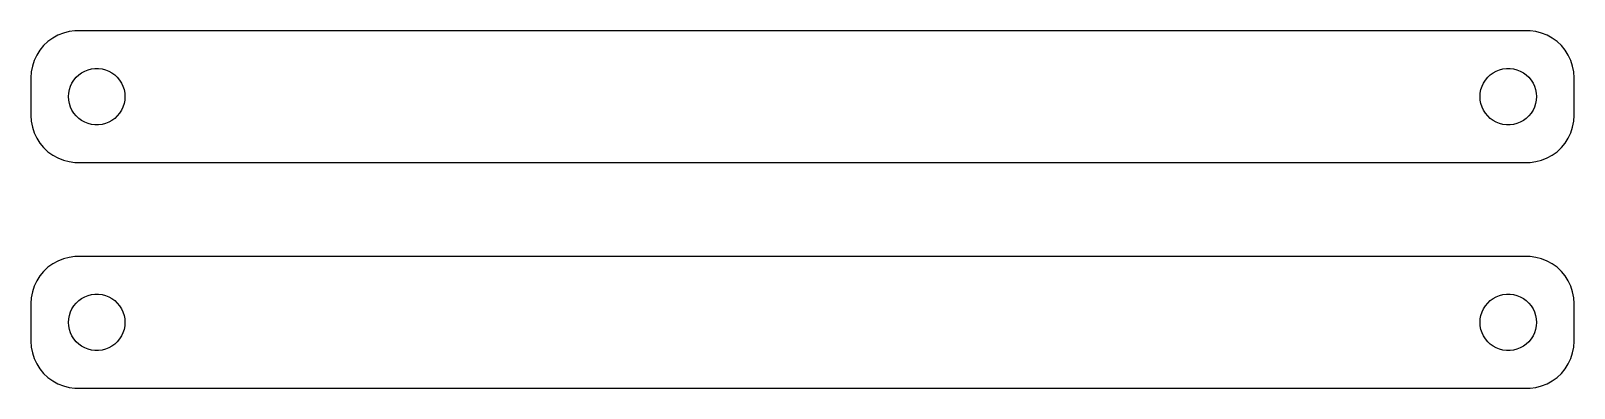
# Model space of a CAD drawing. Header units: metres. Extents: x -82 to 82, y 17 to 55.
import ezdxf

# ---------------------------------------------------------------- set-up
doc = ezdxf.new("R2010")
doc.units = ezdxf.units.M

msp = doc.modelspace()

# ---------------------------------------------------------------- linework, layer by layer
for p, q in [((-79.6791, 54.2216), (-80.1871, 53.8526)), ((-79.1289, 54.5241), (-79.6791, 54.2216)), ((-78.5451, 54.7553), (-79.1289, 54.5241)), ((-77.9369, 54.9114), (-78.5451, 54.7553)), ((-77.3139, 54.9901), (-77.9369, 54.9114)), ((77.3139, 54.9901), (-77.3139, 54.9901)), ((77.9369, 54.9114), (77.3139, 54.9901)), ((78.5451, 54.7553), (77.9369, 54.9114)), ((79.1289, 54.5241), (78.5451, 54.7553)), ((79.6791, 54.2216), (79.1289, 54.5241)), ((80.1871, 53.8526), (79.6791, 54.2216)), ((-81.0451, 52.9389), (-81.3815, 52.4088)), ((-80.6448, 53.4227), (-81.0451, 52.9389)), ((-80.1871, 53.8526), (-80.6448, 53.4227)), ((80.6448, 53.4227), (80.1871, 53.8526)), ((81.0451, 52.9389), (80.6448, 53.4227)), ((81.3815, 52.4088), (81.0451, 52.9389)), ((-81.8429, 51.2434), (-81.9606, 50.6267)), ((-81.6489, 51.8406), (-81.8429, 51.2434)), ((-81.3815, 52.4088), (-81.6489, 51.8406)), ((-76.2773, 50.7145), (-75.927, 50.8532)), ((-75.927, 50.8532), (-75.5621, 50.9469)), ((-75.5621, 50.9469), (-75.1884, 50.9941)), ((-75.1884, 50.9941), (-74.8116, 50.9941)), ((-74.8116, 50.9941), (-74.4379, 50.9469)), ((-74.4379, 50.9469), (-74.073, 50.8532)), ((-74.073, 50.8532), (-73.7227, 50.7145)), ((73.7227, 50.7145), (74.073, 50.8532)), ((74.073, 50.8532), (74.4379, 50.9469)), ((74.4379, 50.9469), (74.8116, 50.9941)), ((74.8116, 50.9941), (75.1884, 50.9941)), ((75.1884, 50.9941), (75.5621, 50.9469)), ((75.5621, 50.9469), (75.927, 50.8532)), ((75.927, 50.8532), (76.2773, 50.7145)), ((81.6489, 51.8406), (81.3815, 52.4088)), ((81.8429, 51.2434), (81.6489, 51.8406)), ((81.9606, 50.6267), (81.8429, 51.2434)), ((-81.9606, 50.6267), (-82, 50)), ((-82, 50), (-82, 46)), ((-77.7893, 49.1044), (-77.6289, 49.4453)), ((-77.6289, 49.4453), (-77.427, 49.7634)), ((-77.427, 49.7634), (-77.1869, 50.0536)), ((-77.1869, 50.0536), (-76.9123, 50.3115)), ((-76.9123, 50.3115), (-76.6075, 50.533)), ((-76.6075, 50.533), (-76.2773, 50.7145)), ((-73.7227, 50.7145), (-73.3925, 50.533)), ((-73.3925, 50.533), (-73.0877, 50.3115)), ((-73.0877, 50.3115), (-72.8131, 50.0536)), ((-72.8131, 50.0536), (-72.573, 49.7634)), ((-72.573, 49.7634), (-72.3711, 49.4453)), ((-72.3711, 49.4453), (-72.2107, 49.1044)), ((72.2107, 49.1044), (72.3711, 49.4453)), ((72.3711, 49.4453), (72.573, 49.7634)), ((72.573, 49.7634), (72.8131, 50.0536)), ((72.8131, 50.0536), (73.0877, 50.3115)), ((73.0877, 50.3115), (73.3925, 50.533)), ((73.3925, 50.533), (73.7227, 50.7145)), ((76.2773, 50.7145), (76.6075, 50.533)), ((76.6075, 50.533), (76.9123, 50.3115)), ((76.9123, 50.3115), (77.1869, 50.0536)), ((77.1869, 50.0536), (77.427, 49.7634)), ((77.427, 49.7634), (77.6289, 49.4453)), ((77.6289, 49.4453), (77.7893, 49.1044)), ((82, 50), (81.9606, 50.6267)), ((82, 46), (82, 50)), ((-78, 48), (-77.9763, 48.376)), ((-77.9763, 47.624), (-78, 48)), ((-77.9763, 48.376), (-77.9057, 48.7461)), ((-77.9057, 47.2539), (-77.9763, 47.624)), ((-77.9057, 48.7461), (-77.7893, 49.1044)), ((-72.2107, 49.1044), (-72.0943, 48.7461)), ((-72.0943, 48.7461), (-72.0237, 48.376)), ((-72.0237, 47.624), (-72.0943, 47.2539)), ((-72.0237, 48.376), (-72, 48)), ((-72, 48), (-72.0237, 47.624)), ((72, 48), (72.0237, 48.376)), ((72.0237, 47.624), (72, 48)), ((72.0237, 48.376), (72.0943, 48.7461)), ((72.0943, 47.2539), (72.0237, 47.624)), ((72.0943, 48.7461), (72.2107, 49.1044)), ((77.7893, 49.1044), (77.9057, 48.7461)), ((77.9057, 48.7461), (77.9763, 48.376)), ((77.9763, 47.624), (77.9057, 47.2539)), ((77.9763, 48.376), (78, 48)), ((78, 48), (77.9763, 47.624)), ((-82, 46), (-81.9606, 45.3733)), ((-77.7893, 46.8956), (-77.9057, 47.2539)), ((-77.6289, 46.5547), (-77.7893, 46.8956)), ((-77.427, 46.2366), (-77.6289, 46.5547)), ((-77.1869, 45.9464), (-77.427, 46.2366)), ((-76.9123, 45.6885), (-77.1869, 45.9464)), ((-72.8131, 45.9464), (-73.0877, 45.6885)), ((-72.573, 46.2366), (-72.8131, 45.9464)), ((-72.3711, 46.5547), (-72.573, 46.2366)), ((-72.2107, 46.8956), (-72.3711, 46.5547)), ((-72.0943, 47.2539), (-72.2107, 46.8956)), ((72.2107, 46.8956), (72.0943, 47.2539)), ((72.3711, 46.5547), (72.2107, 46.8956)), ((72.573, 46.2366), (72.3711, 46.5547)), ((72.8131, 45.9464), (72.573, 46.2366)), ((73.0877, 45.6885), (72.8131, 45.9464)), ((77.1869, 45.9464), (76.9123, 45.6885)), ((77.427, 46.2366), (77.1869, 45.9464)), ((77.6289, 46.5547), (77.427, 46.2366)), ((77.7893, 46.8956), (77.6289, 46.5547)), ((77.9057, 47.2539), (77.7893, 46.8956)), ((81.9606, 45.3733), (82, 46)), ((-81.9606, 45.3733), (-81.8429, 44.7566)), ((-81.8429, 44.7566), (-81.6489, 44.1594)), ((-76.6075, 45.467), (-76.9123, 45.6885)), ((-76.2773, 45.2855), (-76.6075, 45.467)), ((-75.927, 45.1468), (-76.2773, 45.2855)), ((-75.5621, 45.0531), (-75.927, 45.1468)), ((-75.1884, 45.0059), (-75.5621, 45.0531)), ((-74.8116, 45.0059), (-75.1884, 45.0059)), ((-74.4379, 45.0531), (-74.8116, 45.0059)), ((-74.073, 45.1468), (-74.4379, 45.0531)), ((-73.7227, 45.2855), (-74.073, 45.1468)), ((-73.3925, 45.467), (-73.7227, 45.2855)), ((-73.0877, 45.6885), (-73.3925, 45.467)), ((73.3925, 45.467), (73.0877, 45.6885)), ((73.7227, 45.2855), (73.3925, 45.467)), ((74.073, 45.1468), (73.7227, 45.2855)), ((74.4379, 45.0531), (74.073, 45.1468)), ((74.8116, 45.0059), (74.4379, 45.0531)), ((75.1884, 45.0059), (74.8116, 45.0059)), ((75.5621, 45.0531), (75.1884, 45.0059)), ((75.927, 45.1468), (75.5621, 45.0531)), ((76.2773, 45.2855), (75.927, 45.1468)), ((76.6075, 45.467), (76.2773, 45.2855)), ((76.9123, 45.6885), (76.6075, 45.467)), ((81.6489, 44.1594), (81.8429, 44.7566)), ((81.8429, 44.7566), (81.9606, 45.3733)), ((-81.6489, 44.1594), (-81.3815, 43.5912)), ((-81.3815, 43.5912), (-81.0451, 43.0611)), ((-81.0451, 43.0611), (-80.6448, 42.5773)), ((80.6448, 42.5773), (81.0451, 43.0611)), ((81.0451, 43.0611), (81.3815, 43.5912)), ((81.3815, 43.5912), (81.6489, 44.1594)), ((-80.6448, 42.5773), (-80.1871, 42.1474)), ((-80.1871, 42.1474), (-79.6791, 41.7784)), ((-79.6791, 41.7784), (-79.1289, 41.4759)), ((-79.1289, 41.4759), (-78.5451, 41.2447)), ((-78.5451, 41.2447), (-77.9369, 41.0886)), ((-77.9369, 41.0886), (-77.3139, 41.0099)), ((-77.3139, 41.0099), (77.3139, 41.0099)), ((77.3139, 41.0099), (77.9369, 41.0886)), ((77.9369, 41.0886), (78.5451, 41.2447)), ((78.5451, 41.2447), (79.1289, 41.4759)), ((79.1289, 41.4759), (79.6791, 41.7784)), ((79.6791, 41.7784), (80.1871, 42.1474)), ((80.1871, 42.1474), (80.6448, 42.5773)), ((-80.1871, 29.8526), (-80.6448, 29.4227)), ((-79.6791, 30.2216), (-80.1871, 29.8526)), ((-79.1289, 30.5241), (-79.6791, 30.2216)), ((-78.5451, 30.7553), (-79.1289, 30.5241)), ((-77.9369, 30.9114), (-78.5451, 30.7553)), ((-77.3139, 30.9901), (-77.9369, 30.9114)), ((77.3139, 30.9901), (-77.3139, 30.9901)), ((77.9369, 30.9114), (77.3139, 30.9901)), ((78.5451, 30.7553), (77.9369, 30.9114)), ((79.1289, 30.5241), (78.5451, 30.7553)), ((79.6791, 30.2216), (79.1289, 30.5241)), ((80.1871, 29.8526), (79.6791, 30.2216)), ((80.6448, 29.4227), (80.1871, 29.8526)), ((-81.3815, 28.4088), (-81.6489, 27.8406)), ((-81.0451, 28.9389), (-81.3815, 28.4088)), ((-80.6448, 29.4227), (-81.0451, 28.9389)), ((81.0451, 28.9389), (80.6448, 29.4227)), ((81.3815, 28.4088), (81.0451, 28.9389)), ((81.6489, 27.8406), (81.3815, 28.4088)), ((-81.9606, 26.6267), (-82, 26)), ((-81.8429, 27.2434), (-81.9606, 26.6267)), ((-81.6489, 27.8406), (-81.8429, 27.2434)), ((-77.1869, 26.0536), (-76.9123, 26.3115)), ((-76.9123, 26.3115), (-76.6075, 26.533)), ((-76.6075, 26.533), (-76.2773, 26.7145)), ((-76.2773, 26.7145), (-75.927, 26.8532)), ((-75.927, 26.8532), (-75.5621, 26.9469)), ((-75.5621, 26.9469), (-75.1884, 26.9941)), ((-75.1884, 26.9941), (-74.8116, 26.9941)), ((-74.8116, 26.9941), (-74.4379, 26.9469)), ((-74.4379, 26.9469), (-74.073, 26.8532)), ((-74.073, 26.8532), (-73.7227, 26.7145)), ((-73.7227, 26.7145), (-73.3925, 26.533)), ((-73.3925, 26.533), (-73.0877, 26.3115)), ((-73.0877, 26.3115), (-72.8131, 26.0536)), ((72.8131, 26.0536), (73.0877, 26.3115)), ((73.0877, 26.3115), (73.3925, 26.533)), ((73.3925, 26.533), (73.7227, 26.7145)), ((73.7227, 26.7145), (74.073, 26.8532)), ((74.073, 26.8532), (74.4379, 26.9469)), ((74.4379, 26.9469), (74.8116, 26.9941)), ((74.8116, 26.9941), (75.1884, 26.9941)), ((75.1884, 26.9941), (75.5621, 26.9469)), ((75.5621, 26.9469), (75.927, 26.8532)), ((75.927, 26.8532), (76.2773, 26.7145)), ((76.2773, 26.7145), (76.6075, 26.533)), ((76.6075, 26.533), (76.9123, 26.3115)), ((76.9123, 26.3115), (77.1869, 26.0536)), ((81.8429, 27.2434), (81.6489, 27.8406)), ((81.9606, 26.6267), (81.8429, 27.2434)), ((82, 26), (81.9606, 26.6267)), ((-82, 26), (-82, 22)), ((-77.9763, 24.376), (-77.9057, 24.7461)), ((-77.9057, 24.7461), (-77.7893, 25.1044)), ((-77.7893, 25.1044), (-77.6289, 25.4453)), ((-77.6289, 25.4453), (-77.427, 25.7634)), ((-77.427, 25.7634), (-77.1869, 26.0536)), ((-72.8131, 26.0536), (-72.573, 25.7634)), ((-72.573, 25.7634), (-72.3711, 25.4453)), ((-72.3711, 25.4453), (-72.2107, 25.1044)), ((-72.2107, 25.1044), (-72.0943, 24.7461)), ((-72.0943, 24.7461), (-72.0237, 24.376)), ((72.0237, 24.376), (72.0943, 24.7461)), ((72.0943, 24.7461), (72.2107, 25.1044)), ((72.2107, 25.1044), (72.3711, 25.4453)), ((72.3711, 25.4453), (72.573, 25.7634)), ((72.573, 25.7634), (72.8131, 26.0536)), ((77.1869, 26.0536), (77.427, 25.7634)), ((77.427, 25.7634), (77.6289, 25.4453)), ((77.6289, 25.4453), (77.7893, 25.1044)), ((77.7893, 25.1044), (77.9057, 24.7461)), ((77.9057, 24.7461), (77.9763, 24.376)), ((82, 22), (82, 26)), ((-78, 24), (-77.9763, 24.376)), ((-77.9763, 23.624), (-78, 24)), ((-77.9057, 23.2539), (-77.9763, 23.624)), ((-77.7893, 22.8956), (-77.9057, 23.2539)), ((-72.0943, 23.2539), (-72.2107, 22.8956)), ((-72.0237, 23.624), (-72.0943, 23.2539)), ((-72.0237, 24.376), (-72, 24)), ((-72, 24), (-72.0237, 23.624)), ((72, 24), (72.0237, 24.376)), ((72.0237, 23.624), (72, 24)), ((72.0943, 23.2539), (72.0237, 23.624)), ((72.2107, 22.8956), (72.0943, 23.2539)), ((77.9057, 23.2539), (77.7893, 22.8956)), ((77.9763, 23.624), (77.9057, 23.2539)), ((77.9763, 24.376), (78, 24)), ((78, 24), (77.9763, 23.624)), ((-82, 22), (-81.9606, 21.3733)), ((-81.9606, 21.3733), (-81.8429, 20.7566)), ((-77.6289, 22.5547), (-77.7893, 22.8956)), ((-77.427, 22.2366), (-77.6289, 22.5547)), ((-77.1869, 21.9464), (-77.427, 22.2366)), ((-76.9123, 21.6885), (-77.1869, 21.9464)), ((-76.6075, 21.467), (-76.9123, 21.6885)), ((-76.2773, 21.2855), (-76.6075, 21.467)), ((-73.3925, 21.467), (-73.7227, 21.2855)), ((-73.0877, 21.6885), (-73.3925, 21.467)), ((-72.8131, 21.9464), (-73.0877, 21.6885)), ((-72.573, 22.2366), (-72.8131, 21.9464)), ((-72.3711, 22.5547), (-72.573, 22.2366)), ((-72.2107, 22.8956), (-72.3711, 22.5547)), ((72.3711, 22.5547), (72.2107, 22.8956)), ((72.573, 22.2366), (72.3711, 22.5547)), ((72.8131, 21.9464), (72.573, 22.2366)), ((73.0877, 21.6885), (72.8131, 21.9464)), ((73.3925, 21.467), (73.0877, 21.6885)), ((73.7227, 21.2855), (73.3925, 21.467)), ((76.6075, 21.467), (76.2773, 21.2855)), ((76.9123, 21.6885), (76.6075, 21.467)), ((77.1869, 21.9464), (76.9123, 21.6885)), ((77.427, 22.2366), (77.1869, 21.9464)), ((77.6289, 22.5547), (77.427, 22.2366)), ((77.7893, 22.8956), (77.6289, 22.5547)), ((81.8429, 20.7566), (81.9606, 21.3733)), ((81.9606, 21.3733), (82, 22)), ((-81.8429, 20.7566), (-81.6489, 20.1594)), ((-81.6489, 20.1594), (-81.3815, 19.5912)), ((-75.927, 21.1468), (-76.2773, 21.2855)), ((-75.5621, 21.0531), (-75.927, 21.1468)), ((-75.1884, 21.0059), (-75.5621, 21.0531)), ((-74.8116, 21.0059), (-75.1884, 21.0059)), ((-74.4379, 21.0531), (-74.8116, 21.0059)), ((-74.073, 21.1468), (-74.4379, 21.0531)), ((-73.7227, 21.2855), (-74.073, 21.1468)), ((74.073, 21.1468), (73.7227, 21.2855)), ((74.4379, 21.0531), (74.073, 21.1468)), ((74.8116, 21.0059), (74.4379, 21.0531)), ((75.1884, 21.0059), (74.8116, 21.0059)), ((75.5621, 21.0531), (75.1884, 21.0059)), ((75.927, 21.1468), (75.5621, 21.0531)), ((76.2773, 21.2855), (75.927, 21.1468)), ((81.3815, 19.5912), (81.6489, 20.1594)), ((81.6489, 20.1594), (81.8429, 20.7566)), ((-81.3815, 19.5912), (-81.0451, 19.0611)), ((-81.0451, 19.0611), (-80.6448, 18.5773)), ((-80.6448, 18.5773), (-80.1871, 18.1474)), ((-80.1871, 18.1474), (-79.6791, 17.7784)), ((79.6791, 17.7784), (80.1871, 18.1474)), ((80.1871, 18.1474), (80.6448, 18.5773)), ((80.6448, 18.5773), (81.0451, 19.0611)), ((81.0451, 19.0611), (81.3815, 19.5912)), ((-79.6791, 17.7784), (-79.1289, 17.4759)), ((-79.1289, 17.4759), (-78.5451, 17.2447)), ((-78.5451, 17.2447), (-77.9369, 17.0886)), ((-77.9369, 17.0886), (-77.3139, 17.0099)), ((-77.3139, 17.0099), (77.3139, 17.0099)), ((77.3139, 17.0099), (77.9369, 17.0886)), ((77.9369, 17.0886), (78.5451, 17.2447)), ((78.5451, 17.2447), (79.1289, 17.4759)), ((79.1289, 17.4759), (79.6791, 17.7784))]:
    msp.add_line(p, q)

doc.saveas('drawing.dxf')
